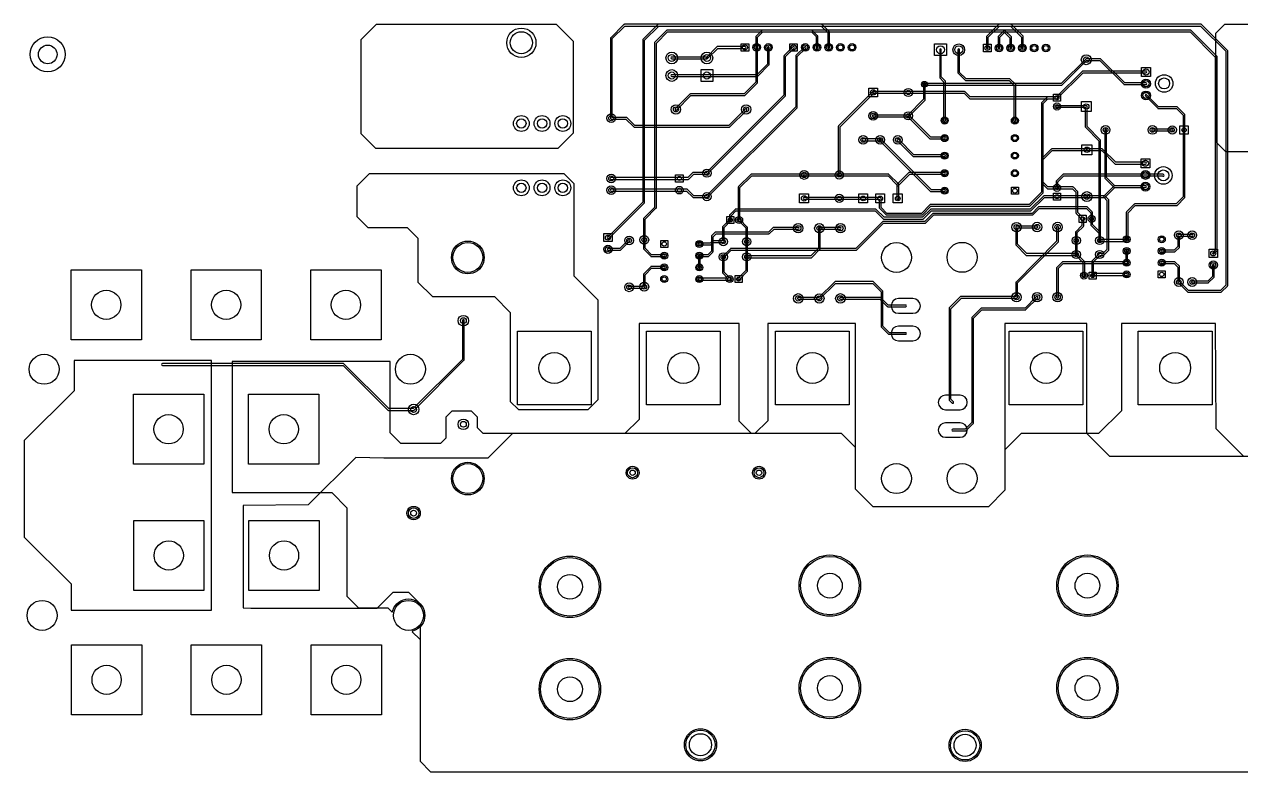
# Model space of a CAD drawing. Header units: metres. Extents: x 100 to 16757, y 70 to 6458.
# Drawn here: x 100 to 10489, y 70 to 6458 of the extents above; entities that cross this region are included whole.
import ezdxf

# ---------------------------------------------------------------- set-up
doc = ezdxf.new("R2010")
doc.units = ezdxf.units.M

msp = doc.modelspace()

# ---------------------------------------------------------------- linework, layer by layer
at = {"layer": 'bottom'}
for points in [[(4790, 6310), (4645, 6455), (3105, 6455), (2975, 6325), (2975, 5525), (3100, 5400), (4660, 5400), (4790, 5530)], [(6222, 6228), (6222, 6292), (6288, 6292), (6288, 6228)], [(6638, 6228), (6638, 6292), (6702, 6292), (6702, 6228)], [(7875, 6190), (7875, 6290), (7975, 6290), (7975, 6190)], [(8292, 6222), (8292, 6288), (8358, 6288), (8358, 6222)], [(5880, 5970), (5880, 6070), (5980, 6070), (5980, 5970)], [(9642, 6012), (9642, 6088), (9718, 6088), (9718, 6012)], [(7312, 5837), (7312, 5912), (7388, 5912), (7388, 5837)], [(8890, 5800), (8890, 5860), (8950, 5860), (8950, 5800)], [(9128, 5712), (9128, 5798), (9212, 5798), (9212, 5712)], [(9970, 5520), (9970, 5590), (10040, 5590), (10040, 5520)], [(9132, 5342), (9132, 5428), (9218, 5428), (9218, 5342)], [(9638, 5232), (9638, 5308), (9712, 5308), (9712, 5232)], [(4795, 5095), (4710, 5180), (3045, 5180), (2940, 5075), (2940, 4815), (3035, 4720), (3370, 4720), (3460, 4630), (3460, 4255), (3585, 4130), (4115, 4130), (4250, 3995), (4250, 3235), (4320, 3165), (4915, 3165), (5000, 3250), (5000, 4100), (4795, 4305)], [(5662, 5108), (5662, 5172), (5728, 5172), (5728, 5108)], [(6722, 4932), (6722, 5008), (6798, 5008), (6798, 4932)], [(7228, 4932), (7228, 5008), (7302, 5008), (7302, 4932)], [(7372, 4932), (7372, 5008), (7448, 5008), (7448, 4932)], [(7522, 4932), (7522, 5008), (7598, 5008), (7598, 4932)], [(8530, 5005), (8530, 5065), (8590, 5065), (8590, 5005)], [(8890, 4955), (8890, 5015), (8950, 5015), (8950, 4955)], [(6100, 4755), (6100, 4815), (6160, 4815), (6160, 4755)], [(9110, 4765), (9110, 4825), (9170, 4825), (9170, 4765)], [(3888, 4605), (3910, 4603), (3931, 4598), (3952, 4590), (3970, 4578), (3987, 4564), (4001, 4547), (4013, 4529), (4021, 4508), (4026, 4487), (4028, 4465), (4026, 4443), (4021, 4422), (4013, 4401), (4001, 4383), (3987, 4366), (3970, 4352), (3952, 4340), (3931, 4332), (3910, 4327), (3888, 4325), (3866, 4327), (3845, 4332), (3824, 4340), (3806, 4352), (3789, 4366), (3775, 4383), (3763, 4401), (3755, 4422), (3750, 4443), (3748, 4465), (3750, 4487), (3755, 4508), (3763, 4529), (3775, 4547), (3789, 4564), (3806, 4578), (3824, 4590), (3845, 4598), (3866, 4603)], [(5050, 4600), (5050, 4670), (5120, 4670), (5120, 4600)], [(5535, 4550), (5535, 4610), (5595, 4610), (5595, 4550)], [(10220, 4465), (10220, 4535), (10290, 4535), (10290, 4465)], [(500, 3760), (500, 4360), (1100, 4360), (1100, 3760)], [(1524, 3760), (1524, 4360), (2124, 4360), (2124, 3760)], [(2547, 3760), (2547, 4360), (3147, 4360), (3147, 3760)], [(6170, 4250), (6170, 4310), (6230, 4310), (6230, 4250)], [(9195, 4280), (9195, 4340), (9255, 4340), (9255, 4280)], [(9785, 4290), (9785, 4350), (9845, 4350), (9845, 4290)], [(4311, 3205), (4311, 3835), (4941, 3835), (4941, 3205)], [(5414, 3205), (5414, 3835), (6044, 3835), (6044, 3205)], [(6516, 3205), (6516, 3835), (7146, 3835), (7146, 3205)], [(8512, 3206), (8512, 3836), (9142, 3836), (9142, 3206)], [(9614, 3206), (9614, 3836), (10244, 3836), (10244, 3206)], [(1700, 1450), (1700, 3585), (525, 3585), (525, 3325), (100, 2900), (100, 2075), (500, 1675), (500, 1450)], [(1032, 2697), (1032, 3297), (1632, 3297), (1632, 2697)], [(2016, 2697), (2016, 3297), (2616, 3297), (2616, 2697)], [(3888, 2715), (3910, 2713), (3931, 2708), (3952, 2700), (3970, 2688), (3987, 2674), (4001, 2657), (4013, 2639), (4021, 2618), (4026, 2597), (4028, 2575), (4026, 2553), (4021, 2532), (4013, 2511), (4001, 2493), (3987, 2476), (3970, 2462), (3952, 2450), (3931, 2442), (3910, 2437), (3888, 2435), (3866, 2437), (3845, 2442), (3824, 2450), (3806, 2462), (3789, 2476), (3775, 2493), (3763, 2511), (3755, 2532), (3750, 2553), (3748, 2575), (3750, 2597), (3755, 2618), (3763, 2639), (3775, 2657), (3789, 2674), (3806, 2688), (3824, 2700), (3845, 2708), (3866, 2713)], [(5295, 2680), (5309, 2678), (5322, 2673), (5334, 2664), (5343, 2652), (5348, 2639), (5350, 2625), (5348, 2611), (5343, 2598), (5334, 2586), (5322, 2577), (5309, 2572), (5295, 2570), (5281, 2572), (5268, 2577), (5256, 2586), (5247, 2598), (5242, 2611), (5240, 2625), (5242, 2639), (5247, 2652), (5256, 2664), (5268, 2673), (5281, 2678)], [(1034, 1618), (1034, 2218), (1634, 2218), (1634, 1618)], [(2018, 1618), (2018, 2218), (2618, 2218), (2618, 1618)], [(4760, 1912), (4789, 1911), (4818, 1906), (4847, 1898), (4874, 1886), (4900, 1872), (4924, 1855), (4946, 1836), (4965, 1814), (4982, 1790), (4996, 1764), (5008, 1737), (5016, 1708), (5021, 1679), (5022, 1650), (5021, 1621), (5016, 1592), (5008, 1563), (4996, 1536), (4982, 1510), (4965, 1486), (4946, 1464), (4924, 1445), (4900, 1428), (4874, 1414), (4847, 1402), (4818, 1394), (4789, 1389), (4760, 1388), (4731, 1389), (4702, 1394), (4673, 1402), (4646, 1414), (4620, 1428), (4596, 1445), (4574, 1464), (4555, 1486), (4538, 1510), (4524, 1536), (4512, 1563), (4504, 1592), (4499, 1621), (4498, 1650), (4499, 1679), (4504, 1708), (4512, 1737), (4524, 1764), (4538, 1790), (4555, 1814), (4574, 1836), (4596, 1855), (4620, 1872), (4646, 1886), (4673, 1898), (4702, 1906), (4731, 1911)], [(6980, 1922), (7009, 1921), (7038, 1916), (7067, 1908), (7094, 1896), (7120, 1882), (7144, 1865), (7166, 1846), (7185, 1824), (7202, 1800), (7216, 1774), (7228, 1747), (7236, 1718), (7241, 1689), (7242, 1660), (7241, 1631), (7236, 1602), (7228, 1573), (7216, 1546), (7202, 1520), (7185, 1496), (7166, 1474), (7144, 1455), (7120, 1438), (7094, 1424), (7067, 1412), (7038, 1404), (7009, 1399), (6980, 1398), (6951, 1399), (6922, 1404), (6893, 1412), (6866, 1424), (6840, 1438), (6816, 1455), (6794, 1474), (6775, 1496), (6758, 1520), (6744, 1546), (6732, 1573), (6724, 1602), (6719, 1631), (6718, 1660), (6719, 1689), (6724, 1718), (6732, 1747), (6744, 1774), (6758, 1800), (6775, 1824), (6794, 1846), (6816, 1865), (6840, 1882), (6866, 1896), (6893, 1908), (6922, 1916), (6951, 1921)], [(9180, 1922), (9209, 1921), (9238, 1916), (9267, 1908), (9294, 1896), (9320, 1882), (9344, 1865), (9366, 1846), (9385, 1824), (9402, 1800), (9416, 1774), (9428, 1747), (9436, 1718), (9441, 1689), (9442, 1660), (9441, 1631), (9436, 1602), (9428, 1573), (9416, 1546), (9402, 1520), (9385, 1496), (9366, 1474), (9344, 1455), (9320, 1438), (9294, 1424), (9267, 1412), (9238, 1404), (9209, 1399), (9180, 1398), (9151, 1399), (9122, 1404), (9093, 1412), (9066, 1424), (9040, 1438), (9016, 1455), (8994, 1474), (8975, 1496), (8958, 1520), (8944, 1546), (8932, 1573), (8924, 1602), (8919, 1631), (8918, 1660), (8919, 1689), (8924, 1718), (8932, 1747), (8944, 1774), (8958, 1800), (8975, 1824), (8994, 1846), (9016, 1865), (9040, 1882), (9066, 1896), (9093, 1908), (9122, 1916), (9151, 1921)], [(503, 555), (503, 1155), (1103, 1155), (1103, 555)], [(1526, 555), (1526, 1155), (2126, 1155), (2126, 555)], [(2550, 555), (2550, 1155), (3150, 1155), (3150, 555)]]:
    msp.add_lwpolyline(points, close=True, dxfattribs=at)
for points in [[(6260, 5735), (6117, 5592), (5313, 5592), (5245, 5660, 0.198912), (5240, 5662), (5120, 5662), (5120, 6335), (5228, 6442), (6907, 6442), (6962, 6387), (6962, 6260, 1), (6978, 6260), (6978, 6390, 0.198912), (6975, 6395), (6915, 6455, 0.198912), (6910, 6458), (5225, 6458, 0.198912), (5220, 6455), (5108, 6343, 0.198912), (5106, 6338), (5106, 5655, 0.414214), (5113, 5648), (5237, 5648), (5305, 5580, 0.198912), (5310, 5578), (6120, 5578, 0.198912), (6125, 5580), (6270, 5725, 1)], [(8332, 6255), (8332, 6347), (8428, 6442), (10147, 6442), (10362, 6227), (10362, 4228), (10317, 4182), (10043, 4182), (9967, 4258), (9967, 4385, 0.198912), (9965, 4390), (9930, 4425, 0.198912), (9925, 4428), (9815, 4428, 1), (9815, 4412), (9922, 4412), (9952, 4382), (9952, 4255, 0.198912), (9955, 4250), (10035, 4170, 0.198912), (10040, 4168), (10320, 4168, 0.198912), (10325, 4170), (10375, 4220, 0.198912), (10378, 4225), (10378, 6230, 0.198912), (10375, 6235), (10155, 6455, 0.198912), (10150, 6458), (8425, 6458, 0.198912), (8420, 6455), (8320, 6355, 0.198912), (8318, 6350), (8318, 6255, 1)], [(6362, 6260), (6362, 6347), (6408, 6392), (6822, 6392), (6862, 6352), (6862, 6260, 1), (6878, 6260), (6878, 6355, 0.198912), (6875, 6360), (6830, 6405, 0.198912), (6825, 6408), (6405, 6408, 0.198912), (6400, 6405), (6350, 6355, 0.198912), (6348, 6350), (6348, 6260, 1)], [(8432, 6255), (8432, 6347), (8478, 6392), (10057, 6392), (10272, 6177), (10272, 4528), (10250, 4505, 1), (10260, 4495), (10285, 4520, 0.198912), (10288, 4525), (10288, 6180, 0.198912), (10285, 6185), (10065, 6405, 0.198912), (10060, 6408), (8475, 6408, 0.198912), (8470, 6405), (8420, 6355, 0.198912), (8418, 6350), (8418, 6255, 1)], [(5113, 5032), (5757, 5032), (5810, 4980, 0.198912), (5815, 4977), (5930, 4977, 0.198912), (5935, 4980), (6700, 5745, 0.198912), (6702, 5750), (6702, 6182), (6775, 6255, 1), (6765, 6265), (6690, 6190, 0.198912), (6688, 6185), (6688, 5753), (5927, 4992), (5818, 4992), (5765, 5045, 0.198912), (5760, 5048), (5113, 5048, 1)], [(5113, 5132), (5770, 5132, 0.198912), (5775, 5135), (5818, 5178), (5930, 5178, 0.198912), (5935, 5180), (6600, 5845, 0.198912), (6602, 5850), (6602, 6182), (6675, 6255, 1), (6665, 6265), (6590, 6190, 0.198912), (6588, 6185), (6588, 5853), (5927, 5192), (5815, 5192, 0.198912), (5810, 5190), (5767, 5148), (5113, 5148, 1)], [(5630, 6012), (6360, 6012, 0.198912), (6365, 6015), (6460, 6110, 0.198912), (6462, 6115), (6462, 6260, 1), (6448, 6260), (6448, 6118), (6357, 6027), (5630, 6027, 1)], [(7968, 5635), (7968, 5970, 0.198912), (7965, 5975), (7932, 6008), (7932, 6240, 1), (7918, 6240), (7918, 6005, 0.198912), (7920, 6000), (7952, 5967), (7952, 5635, 1)], [(8074, 6240), (8074, 6044, 0.198912), (8076, 6039), (8135, 5980, 0.198912), (8140, 5977), (8512, 5977), (8552, 5937), (8552, 5635, 1), (8568, 5635), (8568, 5940, 0.198912), (8565, 5945), (8520, 5990, 0.198912), (8515, 5992), (8143, 5992), (8088, 6047), (8088, 6240, 1)], [(5630, 6162), (5930, 6162, 1), (5930, 6178), (5630, 6178, 1)], [(9680, 6058), (9140, 6058, 0.198912), (9135, 6055), (8917, 5837), (8840, 5837, 0.198912), (8835, 5835), (8790, 5790, 0.198912), (8788, 5785), (8788, 5105, 0.198912), (8790, 5100), (8835, 5055, 0.198912), (8840, 5052), (8920, 5052, 0.414214), (8928, 5060), (8928, 5112), (8978, 5162), (9821, 5162), (9823, 5161, 1), (9833, 5171), (9829, 5175, 0.198912), (9824, 5178), (8975, 5178, 0.198912), (8970, 5175), (8915, 5120, 0.198912), (8912, 5115), (8912, 5068), (8843, 5068), (8802, 5108), (8802, 5782), (8843, 5822), (8920, 5822, 0.198912), (8925, 5825), (9143, 6042), (9680, 6042, 1)], [(7655, 5670), (7793, 5810, 0.196572), (7795, 5815), (7795, 5945, 1), (7780, 5945), (7780, 5818), (7645, 5680, 1)], [(7345, 5880), (7055, 5590, 0.198912), (7052, 5585), (7052, 5170, 0.414214), (7060, 5162), (7477, 5162), (7552, 5087), (7552, 4970, 1), (7568, 4970), (7568, 5090, 0.198912), (7565, 5095), (7485, 5175, 0.198912), (7480, 5178), (7068, 5178), (7068, 5582), (7355, 5870, 1)], [(9520, 4615), (9525, 4620, 0.198912), (9528, 4625), (9528, 4847), (9588, 4908), (9940, 4908, 0.198912), (9945, 4910), (10010, 4975, 0.198912), (10012, 4980), (10012, 5685, 0.198912), (10010, 5690), (9950, 5750, 0.198912), (9945, 5752), (9788, 5752), (9685, 5855, 1), (9675, 5845), (9780, 5740, 0.198912), (9785, 5738), (9942, 5738), (9998, 5682), (9998, 4983), (9937, 4922), (9585, 4922, 0.198912), (9580, 4920), (9515, 4855, 0.198912), (9512, 4850), (9512, 4628), (9510, 4625, 1)], [(7265, 5462), (7410, 5462, 1), (7410, 5478), (7265, 5478, 1)], [(9175, 5378), (9302, 5378), (9415, 5265, 0.198912), (9420, 5262), (9675, 5262, 1), (9675, 5278), (9423, 5278), (9310, 5390, 0.198912), (9305, 5392), (9175, 5392, 1)], [(6205, 4275), (6275, 4345, 0.198912), (6278, 4350), (6278, 4720, 0.198912), (6275, 4725), (6212, 4788), (6212, 5062), (6313, 5162), (6760, 5162, 1), (6760, 5178), (6310, 5178, 0.198912), (6305, 5175), (6200, 5070, 0.198912), (6198, 5065), (6198, 4785, 0.198912), (6200, 4780), (6262, 4717), (6262, 4353), (6195, 4285, 1)], [(7565, 5080), (7663, 5178), (7960, 5178, 1), (7960, 5192), (7660, 5192, 0.198912), (7655, 5190), (7555, 5090, 1)], [(9158, 4310), (9158, 4425, 0.198912), (9155, 4430), (9092, 4493), (9092, 4677), (9145, 4730, 0.198912), (9148, 4735), (9148, 4795, 0.198912), (9145, 4800), (9098, 4848), (9098, 5025, 0.198912), (9095, 5030), (9060, 5065, 0.198912), (9055, 5068), (8920, 5068, 1), (8920, 5052), (9052, 5052), (9082, 5022), (9082, 4845, 0.198912), (9085, 4840), (9132, 4792), (9132, 4738), (9080, 4685, 0.198912), (9078, 4680), (9078, 4490, 0.198912), (9080, 4485), (9142, 4422), (9142, 4310, 1)], [(9232, 4310), (9232, 4427), (9288, 4482), (9315, 4482, 0.198912), (9320, 4485), (9360, 4525, 0.198912), (9362, 4530), (9362, 4955, 0.198912), (9360, 4960), (9330, 4990, 0.198912), (9325, 4992), (9175, 4992, 1), (9175, 4977), (9322, 4977), (9347, 4952), (9347, 4533), (9312, 4498), (9285, 4498, 0.198912), (9280, 4495), (9220, 4435, 0.198912), (9218, 4430), (9218, 4310, 1)], [(9330, 4980), (9413, 5062), (9675, 5062, 1), (9675, 5078), (9410, 5078, 0.198912), (9405, 5075), (9320, 4990, 1)], [(5865, 4572), (5960, 4572, 0.198912), (5965, 4575), (5983, 4592), (6070, 4592, 0.414214), (6078, 4600), (6078, 4722), (6135, 4780, 1), (6125, 4790), (6065, 4730, 0.198912), (6062, 4725), (6062, 4608), (5980, 4608, 0.198912), (5975, 4605), (5957, 4588), (5865, 4588, 1)], [(9292, 4610), (9292, 4675, 0.198912), (9290, 4680), (9222, 4748), (9222, 4795, 1), (9208, 4795), (9208, 4745, 0.198912), (9210, 4740), (9278, 4672), (9278, 4610, 1)], [(6270, 4462), (6820, 4462, 0.198912), (6825, 4465), (6895, 4535, 0.198912), (6898, 4540), (6898, 4715, 1), (6882, 4715), (6882, 4543), (6817, 4478), (6270, 4478, 1)], [(8035, 3231), (8012, 3254), (8012, 4027), (8103, 4117), (8575, 4117, 0.414214), (8582, 4125), (8582, 4247), (8930, 4595, 0.198912), (8932, 4600), (8932, 4725, 1), (8917, 4725), (8917, 4603), (8570, 4255, 0.198912), (8568, 4250), (8568, 4132), (8100, 4132, 0.198912), (8095, 4130), (8000, 4035, 0.198912), (7998, 4030), (7998, 3251, 0.198912), (8000, 3246), (8025, 3221, 1)], [(5388, 4615), (5388, 4540, 0.198912), (5390, 4535), (5450, 4475, 0.198912), (5455, 4472), (5565, 4472, 1), (5565, 4488), (5458, 4488), (5402, 4543), (5402, 4615, 1)], [(9815, 4512), (9925, 4512, 0.198912), (9930, 4515), (9965, 4550, 0.198912), (9967, 4555), (9967, 4648), (10075, 4648, 1), (10075, 4662), (9960, 4662, 0.414214), (9952, 4655), (9952, 4558), (9922, 4528), (9815, 4528, 1)], [(5872, 4380), (5872, 4480, 1), (5858, 4480), (5858, 4380, 1)], [(5865, 4272), (6125, 4272, 0.668179), (6130, 4285), (6078, 4338), (6078, 4470, 1), (6062, 4470), (6062, 4335, 0.198912), (6065, 4330), (6107, 4288), (5865, 4288, 1)], [(5265, 4202), (5390, 4202, 0.198912), (5395, 4205), (5400, 4210, 0.198912), (5402, 4215), (5402, 4317), (5458, 4372), (5565, 4372, 1), (5565, 4388), (5455, 4388, 0.198912), (5450, 4385), (5390, 4325, 0.198912), (5388, 4320), (5388, 4218), (5387, 4218), (5265, 4218, 1)], [(10075, 4248), (10210, 4248, 0.198912), (10215, 4250), (10260, 4295, 0.198912), (10262, 4300), (10262, 4400, 1), (10248, 4400), (10248, 4303), (10207, 4262), (10075, 4262, 1)], [(6710, 4108), (6890, 4108, 0.198912), (6895, 4110), (7028, 4242), (7347, 4242), (7418, 4172), (7418, 3875, 0.198912), (7420, 3870), (7480, 3810, 0.198912), (7485, 3808), (7628, 3808, 1), (7628, 3822), (7488, 3822), (7432, 3878), (7432, 4175, 0.198912), (7430, 4180), (7355, 4255, 0.198912), (7350, 4258), (7025, 4258, 0.198912), (7020, 4255), (6887, 4122), (6710, 4122, 1)], [(7566, 3988), (7690, 3988, 1), (7690, 4114), (7566, 4114, 1)], [(8030, 2982), (8140, 2982, 0.198912), (8145, 2985), (8205, 3045, 0.198912), (8208, 3050), (8208, 3947), (8278, 4018), (8650, 4018, 0.198912), (8655, 4020), (8755, 4120, 1), (8745, 4130), (8647, 4032), (8275, 4032, 0.198912), (8270, 4030), (8195, 3955, 0.198912), (8192, 3950), (8192, 3053), (8137, 2998), (8030, 2998, 1)], [(1280, 3542), (2822, 3542), (3204, 3161, 0.198912), (3209, 3158), (3425, 3158, 0.198912), (3430, 3161), (3855, 3586, 0.198912), (3858, 3591), (3858, 3925, 1), (3842, 3925), (3842, 3594), (3422, 3174), (3212, 3174), (2830, 3555, 0.198912), (2825, 3558), (1280, 3558, 1)], [(7566, 3752), (7690, 3752, 1), (7690, 3878), (7566, 3878, 1)], [(7968, 3164), (8092, 3164, 1), (8092, 3288), (7968, 3288, 1)], [(7968, 2928), (8092, 2928, 1), (8092, 3052), (7968, 3052, 1)]]:
    msp.add_lwpolyline(points, format="xyb", close=True, dxfattribs=at)
msp.add_lwpolyline([(12447, 2765), (9370, 2765), (9175, 2960), (9175, 3900), (8475, 3900), (8475, 2475), (8335, 2335), (7350, 2335), (7200, 2485), (7200, 3900), (6450, 3900), (6450, 3070), (6340, 2960), (4270, 2960), (4060, 2750), (3170, 2750), (2930, 2755), (2525, 2350), (1970, 2345), (1970, 1470), (2035, 1468), (3113, 1468), (3250, 1605), (3380, 1605), (3480, 1505), (3480, 1505), (3494, 1488), (3506, 1470), (3514, 1449), (3519, 1428), (3521, 1406), (3519, 1384), (3514, 1363), (3506, 1342), (3494, 1324), (3480, 1307), (3480, 160), (3570, 70), (12390, 70)], dxfattribs=at)
for centre, radius in [((300, 6200), 150), ((4345, 6300), 125), ((6355, 6260), 32.5), ((6455, 6260), 32.5), ((6770, 6260), 32.5), ((6870, 6260), 32.5), ((6970, 6260), 32.5), ((7070, 6260), 32.5), ((7170, 6260), 32.5), ((8081, 6240), 50), ((8425, 6255), 32.5), ((8525, 6255), 32.5), ((8625, 6255), 32.5), ((8725, 6255), 32.5), ((8825, 6255), 32.5), ((5630, 6170), 50), ((5930, 6170), 50), ((9170, 6155), 42.5), ((5630, 6020), 50), ((9835, 5952), 75), ((7788, 5945), 25), ((9680, 5950), 37.5), ((7650, 5875), 35), ((9680, 5850), 37.5), ((5665, 5730), 40), ((6265, 5730), 40), ((8920, 5755), 30), ((4345, 5610), 67.5), ((4522, 5610), 67.5), ((4699, 5610), 67.5), ((5113, 5655), 37.5), ((7350, 5675), 37.5), ((7650, 5675), 35), ((7960, 5635), 30), ((8560, 5635), 30), ((7265, 5470), 37.5), ((7410, 5470), 37.5), ((7560, 5470), 37.5), ((7960, 5485), 30), ((8560, 5485), 30), ((9335, 5555), 37.5), ((9735, 5555), 37.5), ((9905, 5555), 35), ((7960, 5335), 30), ((8560, 5335), 30), ((5930, 5185), 35), ((6760, 5170), 37.5), ((7060, 5170), 35), ((7960, 5185), 30), ((8560, 5185), 30), ((9675, 5170), 37.5), ((9828, 5166), 75), ((4345, 5060), 67.5), ((4522, 5060), 67.5), ((4699, 5060), 67.5), ((5113, 5140), 37.5), ((9675, 5070), 37.5), ((5113, 5040), 37.5), ((5695, 5040), 32.5), ((5930, 4985), 35), ((7060, 4970), 35), ((7960, 5035), 30), ((8920, 5060), 30), ((9175, 4985), 42.5), ((6205, 4785), 30), ((9215, 4795), 30), ((6710, 4715), 40.5), ((6890, 4715), 40), ((7070, 4715), 40.5), ((8575, 4725), 40), ((8750, 4725), 40.5), ((8925, 4725), 40.5), ((9960, 4655), 37.5), ((10075, 4655), 37.5), ((3888, 4465), 128), ((5265, 4610), 37.5), ((5395, 4615), 37.5), ((5865, 4580), 30), ((6070, 4600), 35), ((6270, 4600), 35), ((7549, 4465), 128), ((8109, 4466), 128), ((9085, 4610), 35), ((9285, 4610), 35), ((9515, 4620), 30), ((9815, 4620), 30), ((5085, 4535), 35), ((5565, 4480), 30), ((5865, 4480), 30), ((6070, 4470), 35), ((6270, 4470), 35), ((9085, 4490), 35), ((9285, 4490), 35), ((9515, 4520), 30), ((9815, 4520), 30), ((5565, 4380), 30), ((5865, 4380), 30), ((9515, 4420), 30), ((9815, 4420), 30), ((10255, 4400), 35), ((5565, 4280), 30), ((5865, 4280), 30), ((6125, 4280), 30), ((9150, 4310), 30), ((9515, 4320), 30), ((9960, 4255), 37.5), ((10075, 4255), 37.5), ((5265, 4210), 37.5), ((5395, 4215), 37.5), ((6710, 4115), 40.5), ((7070, 4115), 40.5), ((8575, 4125), 40), ((8750, 4125), 40.5), ((8925, 4125), 40.5), ((6890, 4115), 40), ((3850, 3925), 45), ((269, 3509), 128), ((3398, 3509), 128), ((3425, 3166), 45), ((3850, 3039), 45), ((3888, 2575), 128), ((7549, 2575), 128), ((8109, 2576), 128), ((5295, 2625), 42.5), ((6375, 2625), 42.5), ((3425, 2280), 45), ((4760, 1650), 250), ((6980, 1660), 250), ((9180, 1660), 250), ((252, 1406), 128), ((3381, 1406), 128), ((4760, 775), 250), ((6980, 785), 250), ((9180, 785), 250), ((5875, 300), 125), ((8135, 295), 125)]:
    msp.add_circle(centre, radius, dxfattribs=at)
at = {"layer": 'drill'}
for centre, radius in [((4345, 6300), 94.5), ((300, 6200), 79.5), ((6255, 6260), 21.5), ((6355, 6260), 21.5), ((6455, 6260), 21.5), ((6670, 6260), 21.5), ((6770, 6260), 21.5), ((6870, 6260), 21.5), ((6970, 6260), 21.5), ((7070, 6260), 21.5), ((7170, 6260), 21.5), ((7925, 6240), 33.5), ((8081, 6240), 33.5), ((8325, 6255), 21.5), ((8425, 6255), 21.5), ((8525, 6255), 21.5), ((8625, 6255), 21.5), ((8725, 6255), 21.5), ((8825, 6255), 21.5), ((5630, 6170), 30), ((5930, 6170), 30), ((9170, 6155), 24), ((5630, 6020), 30), ((5930, 6020), 30), ((9680, 6050), 26), ((7788, 5945), 14), ((9680, 5950), 26), ((9835, 5952), 47), ((7350, 5875), 23), ((7650, 5875), 18.5), ((8920, 5830), 17), ((9680, 5850), 26), ((5665, 5730), 21.5), ((6265, 5730), 21.5), ((8920, 5755), 17), ((9170, 5755), 23), ((4345, 5610), 40), ((4522, 5610), 40), ((4699, 5610), 40), ((5113, 5655), 21.5), ((7350, 5675), 23), ((7650, 5675), 18.5), ((7960, 5635), 20), ((8560, 5635), 20), ((9335, 5555), 20), ((9735, 5555), 20), ((9905, 5555), 18.5), ((10005, 5555), 18.5), ((7265, 5470), 20), ((7410, 5470), 20), ((7560, 5470), 20), ((7960, 5485), 20), ((8560, 5485), 20), ((9175, 5385), 23), ((7960, 5335), 20), ((8560, 5335), 20), ((5930, 5185), 18.5), ((7960, 5185), 20), ((8560, 5185), 20), ((9675, 5270), 26), ((9675, 5170), 26), ((9828, 5166), 47), ((4345, 5060), 40), ((4522, 5060), 40), ((4699, 5060), 40), ((5113, 5140), 21.5), ((5695, 5140), 17), ((6760, 5170), 23), ((7060, 5170), 18.5), ((9675, 5070), 26), ((5113, 5040), 21.5), ((5695, 5040), 17), ((5930, 4985), 18.5), ((6760, 4970), 23), ((7060, 4970), 18.5), ((7265, 4970), 20), ((7410, 4970), 20), ((7560, 4970), 20), ((7960, 5035), 20), ((8560, 5035), 20), ((8920, 5060), 17), ((8920, 4985), 17), ((9175, 4985), 24), ((6130, 4785), 17), ((6205, 4785), 17), ((9140, 4795), 17), ((9215, 4795), 17), ((6710, 4715), 23), ((6890, 4715), 21.5), ((7070, 4715), 23), ((8575, 4725), 21.5), ((8750, 4725), 23), ((8925, 4725), 23), ((9960, 4655), 20), ((10075, 4655), 20), ((3888, 4465), 128), ((5085, 4635), 21.5), ((5265, 4610), 20), ((5395, 4615), 20), ((5565, 4580), 18.5), ((5865, 4580), 18.5), ((6070, 4600), 18.5), ((6270, 4600), 18.5), ((7549, 4465), 128), ((8109, 4466), 128), ((9085, 4610), 18.5), ((9285, 4610), 18.5), ((9515, 4620), 18.5), ((9815, 4620), 18.5), ((5085, 4535), 21.5), ((5565, 4480), 18.5), ((5865, 4480), 18.5), ((6070, 4470), 18.5), ((6270, 4470), 18.5), ((9085, 4490), 18.5), ((9285, 4490), 18.5), ((9515, 4520), 18.5), ((9815, 4520), 18.5), ((10255, 4500), 21.5), ((5565, 4380), 18.5), ((5865, 4380), 18.5), ((9515, 4420), 18.5), ((9815, 4420), 18.5), ((10255, 4400), 21.5), ((5565, 4280), 18.5), ((5865, 4280), 18.5), ((6125, 4280), 17), ((6200, 4280), 17), ((9150, 4310), 17), ((9225, 4310), 17), ((9515, 4320), 18.5), ((9815, 4320), 18.5), ((9960, 4255), 20), ((10075, 4255), 20), ((800, 4060), 125), ((1824, 4060), 125), ((2847, 4060), 125), ((5265, 4210), 20), ((5395, 4215), 20), ((6710, 4115), 23), ((6890, 4115), 21.5), ((7070, 4115), 23), ((8575, 4125), 21.5), ((8750, 4125), 23), ((8925, 4125), 23), ((3850, 3925), 25), ((269, 3509), 128), ((3398, 3509), 128), ((4626, 3520), 132), ((5729, 3520), 132), ((6831, 3520), 132), ((8827, 3521), 132), ((9929, 3521), 132), ((1332, 2997), 125), ((2316, 2997), 125), ((3425, 3166), 25), ((3850, 3039), 25), ((3888, 2575), 128), ((7549, 2575), 128), ((8109, 2576), 128), ((5295, 2625), 23), ((6375, 2625), 23), ((3425, 2280), 25), ((1334, 1918), 125), ((2318, 1918), 125), ((6980, 1660), 106), ((9180, 1660), 106), ((4760, 1650), 106), ((252, 1406), 128), ((3381, 1406), 128), ((803, 855), 125), ((1826, 855), 125), ((2850, 855), 125), ((4760, 775), 106), ((6980, 785), 106), ((9180, 785), 106), ((5875, 300), 94.5), ((8135, 295), 94.5)]:
    msp.add_circle(centre, radius, dxfattribs=at)
at = {"layer": 'top'}
for points in [[(4790, 6310), (4645, 6455), (3105, 6455), (2975, 6325), (2975, 5525), (3100, 5400), (4660, 5400), (4790, 5530)], [(11190, 6375), (11110, 6455), (10350, 6455), (10275, 6380), (10275, 5455), (10360, 5370), (11270, 5370), (11365, 5465), (11365, 5835), (11190, 6010)], [(6222, 6228), (6222, 6292), (6288, 6292), (6288, 6228)], [(6638, 6228), (6638, 6292), (6702, 6292), (6702, 6228)], [(7875, 6190), (7875, 6290), (7975, 6290), (7975, 6190)], [(8292, 6222), (8292, 6288), (8358, 6288), (8358, 6222)], [(5880, 5970), (5880, 6070), (5980, 6070), (5980, 5970)], [(9642, 6012), (9642, 6088), (9718, 6088), (9718, 6012)], [(7312, 5837), (7312, 5912), (7388, 5912), (7388, 5837)], [(8890, 5800), (8890, 5860), (8950, 5860), (8950, 5800)], [(9128, 5712), (9128, 5798), (9212, 5798), (9212, 5712)], [(9970, 5520), (9970, 5590), (10040, 5590), (10040, 5520)], [(9132, 5342), (9132, 5428), (9218, 5428), (9218, 5342)], [(9638, 5232), (9638, 5308), (9712, 5308), (9712, 5232)], [(4795, 5095), (4710, 5180), (3045, 5180), (2940, 5075), (2940, 4815), (3035, 4720), (3370, 4720), (3460, 4630), (3460, 4255), (3585, 4130), (4115, 4130), (4250, 3995), (4250, 3235), (4320, 3165), (4915, 3165), (5000, 3250), (5000, 4100), (4795, 4305)], [(5662, 5108), (5662, 5172), (5728, 5172), (5728, 5108)], [(6722, 4932), (6722, 5008), (6798, 5008), (6798, 4932)], [(7228, 4932), (7228, 5008), (7302, 5008), (7302, 4932)], [(7372, 4932), (7372, 5008), (7448, 5008), (7448, 4932)], [(7522, 4932), (7522, 5008), (7598, 5008), (7598, 4932)], [(8530, 5005), (8530, 5065), (8590, 5065), (8590, 5005)], [(8890, 4955), (8890, 5015), (8950, 5015), (8950, 4955)], [(6100, 4755), (6100, 4815), (6160, 4815), (6160, 4755)], [(9110, 4765), (9110, 4825), (9170, 4825), (9170, 4765)], [(3888, 4605), (3910, 4603), (3931, 4598), (3952, 4590), (3970, 4578), (3987, 4564), (4001, 4547), (4013, 4529), (4021, 4508), (4026, 4487), (4028, 4465), (4026, 4443), (4021, 4422), (4013, 4401), (4001, 4383), (3987, 4366), (3970, 4352), (3952, 4340), (3931, 4332), (3910, 4327), (3888, 4325), (3866, 4327), (3845, 4332), (3824, 4340), (3806, 4352), (3789, 4366), (3775, 4383), (3763, 4401), (3755, 4422), (3750, 4443), (3748, 4465), (3750, 4487), (3755, 4508), (3763, 4529), (3775, 4547), (3789, 4564), (3806, 4578), (3824, 4590), (3845, 4598), (3866, 4603)], [(5050, 4600), (5050, 4670), (5120, 4670), (5120, 4600)], [(5535, 4550), (5535, 4610), (5595, 4610), (5595, 4550)], [(10220, 4465), (10220, 4535), (10290, 4535), (10290, 4465)], [(500, 3760), (500, 4360), (1100, 4360), (1100, 3760)], [(1524, 3760), (1524, 4360), (2124, 4360), (2124, 3760)], [(2547, 3760), (2547, 4360), (3147, 4360), (3147, 3760)], [(6170, 4250), (6170, 4310), (6230, 4310), (6230, 4250)], [(9195, 4280), (9195, 4340), (9255, 4340), (9255, 4280)], [(9785, 4290), (9785, 4350), (9845, 4350), (9845, 4290)], [(4311, 3205), (4311, 3835), (4941, 3835), (4941, 3205)], [(5414, 3205), (5414, 3835), (6044, 3835), (6044, 3205)], [(6516, 3205), (6516, 3835), (7146, 3835), (7146, 3205)], [(8512, 3206), (8512, 3836), (9142, 3836), (9142, 3206)], [(9614, 3206), (9614, 3836), (10244, 3836), (10244, 3206)], [(1700, 1450), (1700, 3585), (525, 3585), (525, 3325), (100, 2900), (100, 2075), (500, 1675), (500, 1450)], [(1032, 2697), (1032, 3297), (1632, 3297), (1632, 2697)], [(2016, 2697), (2016, 3297), (2616, 3297), (2616, 2697)], [(3888, 2715), (3910, 2713), (3931, 2708), (3952, 2700), (3970, 2688), (3987, 2674), (4001, 2657), (4013, 2639), (4021, 2618), (4026, 2597), (4028, 2575), (4026, 2553), (4021, 2532), (4013, 2511), (4001, 2493), (3987, 2476), (3970, 2462), (3952, 2450), (3931, 2442), (3910, 2437), (3888, 2435), (3866, 2437), (3845, 2442), (3824, 2450), (3806, 2462), (3789, 2476), (3775, 2493), (3763, 2511), (3755, 2532), (3750, 2553), (3748, 2575), (3750, 2597), (3755, 2618), (3763, 2639), (3775, 2657), (3789, 2674), (3806, 2688), (3824, 2700), (3845, 2708), (3866, 2713)], [(6375, 2680), (6389, 2678), (6402, 2673), (6414, 2664), (6423, 2652), (6428, 2639), (6430, 2625), (6428, 2611), (6423, 2598), (6414, 2586), (6402, 2577), (6389, 2572), (6375, 2570), (6361, 2572), (6348, 2577), (6336, 2586), (6327, 2598), (6322, 2611), (6320, 2625), (6322, 2639), (6327, 2652), (6336, 2664), (6348, 2673), (6361, 2678)], [(3425, 2337), (3440, 2336), (3454, 2330), (3466, 2321), (3475, 2309), (3481, 2295), (3482, 2280), (3481, 2265), (3475, 2251), (3466, 2239), (3454, 2230), (3440, 2224), (3425, 2223), (3410, 2224), (3396, 2230), (3384, 2239), (3375, 2251), (3369, 2265), (3368, 2280), (3369, 2295), (3375, 2309), (3384, 2321), (3396, 2330), (3410, 2336)], [(1034, 1618), (1034, 2218), (1634, 2218), (1634, 1618)], [(2018, 1618), (2018, 2218), (2618, 2218), (2618, 1618)], [(503, 555), (503, 1155), (1103, 1155), (1103, 555)], [(1526, 555), (1526, 1155), (2126, 1155), (2126, 555)], [(2550, 555), (2550, 1155), (3150, 1155), (3150, 555)], [(6980, 1047), (7009, 1046), (7038, 1041), (7067, 1033), (7094, 1021), (7120, 1007), (7144, 990), (7166, 971), (7185, 949), (7202, 925), (7216, 899), (7228, 872), (7236, 843), (7241, 814), (7242, 785), (7241, 756), (7236, 727), (7228, 698), (7216, 671), (7202, 645), (7185, 621), (7166, 599), (7144, 580), (7120, 563), (7094, 549), (7067, 537), (7038, 529), (7009, 524), (6980, 523), (6951, 524), (6922, 529), (6893, 537), (6866, 549), (6840, 563), (6816, 580), (6794, 599), (6775, 621), (6758, 645), (6744, 671), (6732, 698), (6724, 727), (6719, 756), (6718, 785), (6719, 814), (6724, 843), (6732, 872), (6744, 899), (6758, 925), (6775, 949), (6794, 971), (6816, 990), (6840, 1007), (6866, 1021), (6893, 1033), (6922, 1041), (6951, 1046)], [(9180, 1047), (9209, 1046), (9238, 1041), (9267, 1033), (9294, 1021), (9320, 1007), (9344, 990), (9366, 971), (9385, 949), (9402, 925), (9416, 899), (9428, 872), (9436, 843), (9441, 814), (9442, 785), (9441, 756), (9436, 727), (9428, 698), (9416, 671), (9402, 645), (9385, 621), (9366, 599), (9344, 580), (9320, 563), (9294, 549), (9267, 537), (9238, 529), (9209, 524), (9180, 523), (9151, 524), (9122, 529), (9093, 537), (9066, 549), (9040, 563), (9016, 580), (8994, 599), (8975, 621), (8958, 645), (8944, 671), (8932, 698), (8924, 727), (8919, 756), (8918, 785), (8919, 814), (8924, 843), (8932, 872), (8944, 899), (8958, 925), (8975, 949), (8994, 971), (9016, 990), (9040, 1007), (9066, 1021), (9093, 1033), (9122, 1041), (9151, 1046)], [(4760, 1037), (4789, 1036), (4818, 1031), (4847, 1023), (4874, 1011), (4900, 997), (4924, 980), (4946, 961), (4965, 939), (4982, 915), (4996, 889), (5008, 862), (5016, 833), (5021, 804), (5022, 775), (5021, 746), (5016, 717), (5008, 688), (4996, 661), (4982, 635), (4965, 611), (4946, 589), (4924, 570), (4900, 553), (4874, 539), (4847, 527), (4818, 519), (4789, 514), (4760, 513), (4731, 514), (4702, 519), (4673, 527), (4646, 539), (4620, 553), (4596, 570), (4574, 589), (4555, 611), (4538, 635), (4524, 661), (4512, 688), (4504, 717), (4499, 746), (4498, 775), (4499, 804), (4504, 833), (4512, 862), (4524, 889), (4538, 915), (4555, 939), (4574, 961), (4596, 980), (4620, 997), (4646, 1011), (4673, 1023), (4702, 1031), (4731, 1036)], [(5875, 437), (5896, 436), (5917, 431), (5937, 422), (5956, 411), (5972, 397), (5986, 381), (5997, 362), (6006, 342), (6011, 321), (6012, 300), (6011, 279), (6006, 258), (5997, 238), (5986, 219), (5972, 203), (5956, 189), (5937, 178), (5917, 169), (5896, 164), (5875, 163), (5854, 164), (5833, 169), (5813, 178), (5794, 189), (5778, 203), (5764, 219), (5753, 238), (5744, 258), (5739, 279), (5738, 300), (5739, 321), (5744, 342), (5753, 362), (5764, 381), (5778, 397), (5794, 411), (5813, 422), (5833, 431), (5854, 436)], [(8135, 432), (8156, 431), (8177, 426), (8197, 417), (8216, 406), (8232, 392), (8246, 376), (8257, 357), (8266, 337), (8271, 316), (8272, 295), (8271, 274), (8266, 253), (8257, 233), (8246, 214), (8232, 198), (8216, 184), (8197, 173), (8177, 164), (8156, 159), (8135, 158), (8114, 159), (8093, 164), (8073, 173), (8054, 184), (8038, 198), (8024, 214), (8013, 233), (8004, 253), (7999, 274), (7998, 295), (7999, 316), (8004, 337), (8013, 357), (8024, 376), (8038, 392), (8054, 406), (8073, 417), (8093, 426), (8114, 431)]]:
    msp.add_lwpolyline(points, close=True, dxfattribs=at)
for points in [[(5085, 4628), (5090, 4628, 0.198912), (5095, 4630), (5395, 4930, 0.198912), (5398, 4935), (5398, 6322), (5518, 6442), (8522, 6442), (8618, 6347), (8618, 6255, 1), (8632, 6255), (8632, 6350, 0.198912), (8630, 6355), (8530, 6455, 0.198912), (8525, 6458), (5515, 6458, 0.198912), (5510, 6455), (5385, 6330, 0.198912), (5382, 6325), (5382, 4938), (5087, 4642), (5085, 4642, 1)], [(5402, 4615), (5402, 4792), (5495, 4885, 0.198912), (5498, 4890), (5498, 6297), (5593, 6392), (8467, 6392), (8517, 6342), (8517, 6255, 1), (8532, 6255), (8532, 6345, 0.198912), (8530, 6350), (8475, 6405, 0.198912), (8470, 6408), (5590, 6408, 0.198912), (5585, 6405), (5485, 6305, 0.198912), (5482, 6300), (5482, 4893), (5390, 4800, 0.198912), (5388, 4795), (5388, 4615, 1)], [(5670, 5725), (5793, 5848), (6250, 5848, 0.198912), (6255, 5850), (6360, 5955, 0.198912), (6362, 5960), (6362, 6260, 1), (6348, 6260), (6348, 5963), (6247, 5862), (5790, 5862, 0.198912), (5785, 5860), (5660, 5735, 1)], [(5935, 6165), (6023, 6252), (6255, 6252, 1), (6255, 6268), (6020, 6268, 0.198912), (6015, 6265), (5925, 6175, 1)], [(7788, 5938), (8960, 5938, 0.198912), (8965, 5940), (9173, 6148), (9287, 6148), (9490, 5945, 0.198912), (9495, 5942), (9680, 5942, 1), (9680, 5958), (9498, 5958), (9295, 6160, 0.198912), (9290, 6162), (9170, 6162, 0.198912), (9165, 6160), (8957, 5952), (7788, 5952, 1)], [(7350, 5868), (8127, 5868), (8170, 5825, 0.198912), (8175, 5822), (8920, 5822, 1), (8920, 5837), (8178, 5837), (8135, 5880, 0.198912), (8130, 5882), (7350, 5882, 1)], [(8920, 5748), (9162, 5748), (9162, 5580, 0.198912), (9165, 5575), (9278, 5462), (9278, 4610, 0.414214), (9285, 4602), (9505, 4602, 0.198912), (9510, 4605), (9520, 4615, 1), (9510, 4625), (9502, 4618), (9292, 4618), (9292, 5465, 0.198912), (9290, 5470), (9177, 5583), (9177, 5755, 0.414214), (9170, 5762), (8920, 5762, 1)], [(7350, 5668), (7647, 5668), (7835, 5480, 0.198912), (7840, 5478), (7960, 5478, 1), (7960, 5492), (7843, 5492), (7655, 5680, 0.198912), (7650, 5682), (7350, 5682, 1)], [(9328, 5555), (9328, 5145, 0.198912), (9330, 5140), (9405, 5065, 0.198912), (9410, 5062), (9675, 5062, 1), (9675, 5078), (9413, 5078), (9342, 5148), (9342, 5555, 1)], [(9735, 5548), (9905, 5548, 1), (9905, 5562), (9735, 5562, 1)], [(7405, 5465), (7840, 5030, 0.198912), (7845, 5028), (7960, 5028, 1), (7960, 5042), (7848, 5042), (7415, 5475, 1)], [(7555, 5465), (7690, 5330, 0.198912), (7695, 5328), (7960, 5328, 1), (7960, 5342), (7698, 5342), (7565, 5475, 1)], [(6760, 4962), (7402, 4962), (7402, 4890, 0.198912), (7405, 4885), (7460, 4830, 0.198912), (7465, 4828), (7765, 4828, 0.198912), (7770, 4830), (7843, 4902), (8685, 4902, 0.198912), (8690, 4905), (8800, 5015, 0.198912), (8802, 5020), (8802, 5302), (8878, 5378), (9175, 5378, 1), (9175, 5392), (8875, 5392, 0.198912), (8870, 5390), (8790, 5310, 0.198912), (8788, 5305), (8788, 5023), (8682, 4918), (7840, 4918, 0.198912), (7835, 4915), (7762, 4842), (7468, 4842), (7418, 4893), (7418, 4970, 0.414214), (7410, 4977), (6760, 4977, 1)], [(6760, 5162), (7060, 5162, 1), (7060, 5178), (6760, 5178, 1)], [(6138, 4785), (6138, 4822), (6178, 4862), (7367, 4862), (7435, 4795, 0.198912), (7440, 4792), (7775, 4792, 0.198912), (7780, 4795), (7848, 4862), (8695, 4862, 0.198912), (8700, 4865), (8813, 4977), (9175, 4977, 1), (9175, 4992), (8810, 4992, 0.198912), (8805, 4990), (8692, 4878), (7845, 4878, 0.198912), (7840, 4875), (7772, 4808), (7443, 4808), (7375, 4875, 0.198912), (7370, 4878), (6175, 4878, 0.198912), (6170, 4875), (6125, 4830, 0.198912), (6122, 4825), (6122, 4785, 1)], [(6075, 4465), (6138, 4528), (7205, 4528, 0.198912), (7210, 4530), (7438, 4758), (7795, 4758, 0.198912), (7800, 4760), (7868, 4828), (8710, 4828, 0.198912), (8715, 4830), (8768, 4883), (9172, 4883), (9208, 4847), (9208, 4795, 1), (9222, 4795), (9222, 4850, 0.198912), (9220, 4855), (9180, 4895, 0.198912), (9175, 4898), (8765, 4898, 0.198912), (8760, 4895), (8707, 4842), (7865, 4842, 0.198912), (7860, 4840), (7792, 4772), (7435, 4772, 0.198912), (7430, 4770), (7202, 4542), (6135, 4542, 0.198912), (6130, 4540), (6065, 4475, 1)], [(5865, 4472), (5940, 4472, 0.198912), (5945, 4475), (5980, 4510, 0.198912), (5982, 4515), (5982, 4642), (6008, 4668), (6460, 4668, 0.198912), (6465, 4670), (6503, 4708), (6710, 4708, 1), (6710, 4722), (6500, 4722, 0.198912), (6495, 4720), (6457, 4682), (6005, 4682, 0.198912), (6000, 4680), (5970, 4650, 0.198912), (5968, 4645), (5968, 4518), (5937, 4488), (5865, 4488, 1)], [(6890, 4708), (7070, 4708, 1), (7070, 4722), (6890, 4722, 1)], [(8750, 4732), (8575, 4732, 0.414214), (8568, 4725), (8568, 4575, 0.198912), (8570, 4570), (8655, 4485, 0.198912), (8660, 4482), (9085, 4482, 1), (9085, 4498), (8663, 4498), (8582, 4578), (8582, 4718), (8750, 4718, 1)], [(5085, 4528), (5190, 4528, 0.198912), (5195, 4530), (5270, 4605, 1), (5260, 4615), (5187, 4542), (5085, 4542, 1)], [(8932, 4125), (8932, 4372), (8973, 4412), (9515, 4412, 0.414214), (9522, 4420), (9522, 4520, 1), (9508, 4520), (9508, 4428), (8970, 4428, 0.198912), (8965, 4425), (8920, 4380, 0.198912), (8917, 4375), (8917, 4125, 1)], [(9230, 4305), (9238, 4312), (9515, 4312, 1), (9515, 4328), (9235, 4328, 0.198912), (9230, 4325), (9220, 4315, 1)], [(7070, 4108), (7407, 4108), (7469, 4046, 0.198912), (7474, 4044), (7628, 4044, 1), (7628, 4058), (7477, 4058), (7415, 4120, 0.198912), (7410, 4122), (7070, 4122, 1)], [(7566, 3988), (7690, 3988, 1), (7690, 4114), (7566, 4114, 1)], [(7566, 3752), (7690, 3752, 1), (7690, 3878), (7566, 3878, 1)], [(7968, 3164), (8092, 3164, 1), (8092, 3288), (7968, 3288, 1)], [(7968, 2928), (8092, 2928, 1), (8092, 3052), (7968, 3052, 1)]]:
    msp.add_lwpolyline(points, format="xyb", close=True, dxfattribs=at)
msp.add_lwpolyline([(10515, 2765), (10280, 3000), (10275, 3900), (9470, 3900), (9470, 3155), (9275, 2960), (8615, 2960), (8475, 2820), (8475, 2475), (8335, 2335), (7350, 2335), (7200, 2485), (7200, 2840), (7080, 2960), (6310, 2960), (6205, 3065), (6205, 3900), (5350, 3900), (5350, 3079), (5229, 2960), (4020, 2960), (3970, 3010), (3970, 3100), (3920, 3150), (3750, 3150), (3700, 3100), (3700, 2920), (3655, 2875), (3315, 2875), (3225, 2965), (3225, 3575), (1875, 3575), (1875, 2455), (2725, 2455), (2855, 2325), (2855, 1570), (2955, 1470), (3205, 1470), (3240, 1435), (3245, 1437), (3248, 1449), (3256, 1470), (3268, 1488), (3282, 1505), (3299, 1519), (3317, 1531), (3338, 1539), (3359, 1544), (3381, 1546), (3403, 1544), (3424, 1539), (3445, 1531), (3463, 1519), (3480, 1505), (3494, 1488), (3506, 1470), (3514, 1449), (3519, 1428), (3521, 1406), (3519, 1384), (3514, 1363), (3506, 1342), (3494, 1324), (3480, 1307), (3463, 1293), (3445, 1281), (3424, 1273), (3414, 1271), (3413, 1266), (3480, 1200), (3480, 160), (3570, 70), (12390, 70)], dxfattribs=at)
for centre, radius in [((300, 6200), 150), ((4345, 6300), 125), ((6355, 6260), 32.5), ((6455, 6260), 32.5), ((6770, 6260), 32.5), ((6870, 6260), 32.5), ((6970, 6260), 32.5), ((7070, 6260), 32.5), ((7170, 6260), 32.5), ((8081, 6240), 50), ((8425, 6255), 32.5), ((8525, 6255), 32.5), ((8625, 6255), 32.5), ((8725, 6255), 32.5), ((8825, 6255), 32.5), ((5630, 6170), 50), ((5930, 6170), 50), ((9170, 6155), 42.5), ((5630, 6020), 50), ((9835, 5952), 75), ((7788, 5945), 25), ((9680, 5950), 37.5), ((7650, 5875), 35), ((9680, 5850), 37.5), ((5665, 5730), 40), ((6265, 5730), 40), ((8920, 5755), 30), ((4345, 5610), 67.5), ((4522, 5610), 67.5), ((4699, 5610), 67.5), ((5113, 5655), 37.5), ((7350, 5675), 37.5), ((7650, 5675), 35), ((7960, 5635), 30), ((8560, 5635), 30), ((7265, 5470), 37.5), ((7410, 5470), 37.5), ((7560, 5470), 37.5), ((7960, 5485), 30), ((8560, 5485), 30), ((9335, 5555), 37.5), ((9735, 5555), 37.5), ((9905, 5555), 35), ((7960, 5335), 30), ((8560, 5335), 30), ((5930, 5185), 35), ((6760, 5170), 37.5), ((7060, 5170), 35), ((7960, 5185), 30), ((8560, 5185), 30), ((9675, 5170), 37.5), ((9828, 5166), 75), ((4345, 5060), 67.5), ((4522, 5060), 67.5), ((4699, 5060), 67.5), ((5113, 5140), 37.5), ((9675, 5070), 37.5), ((5113, 5040), 37.5), ((5695, 5040), 32.5), ((5930, 4985), 35), ((7060, 4970), 35), ((7960, 5035), 30), ((8920, 5060), 30), ((9175, 4985), 42.5), ((6205, 4785), 30), ((9215, 4795), 30), ((6710, 4715), 40.5), ((6890, 4715), 40), ((7070, 4715), 40.5), ((8575, 4725), 40), ((8750, 4725), 40.5), ((8925, 4725), 40.5), ((9960, 4655), 37.5), ((10075, 4655), 37.5), ((3888, 4465), 128), ((5265, 4610), 37.5), ((5395, 4615), 37.5), ((5865, 4580), 30), ((6070, 4600), 35), ((6270, 4600), 35), ((7549, 4465), 128), ((8109, 4466), 128), ((9085, 4610), 35), ((9285, 4610), 35), ((9515, 4620), 30), ((9815, 4620), 30), ((5085, 4535), 35), ((5565, 4480), 30), ((5865, 4480), 30), ((6070, 4470), 35), ((6270, 4470), 35), ((9085, 4490), 35), ((9285, 4490), 35), ((9515, 4520), 30), ((9815, 4520), 30), ((5565, 4380), 30), ((5865, 4380), 30), ((9515, 4420), 30), ((9815, 4420), 30), ((10255, 4400), 35), ((5565, 4280), 30), ((5865, 4280), 30), ((6125, 4280), 30), ((9150, 4310), 30), ((9515, 4320), 30), ((9960, 4255), 37.5), ((10075, 4255), 37.5), ((5265, 4210), 37.5), ((5395, 4215), 37.5), ((6710, 4115), 40.5), ((7070, 4115), 40.5), ((8575, 4125), 40), ((8750, 4125), 40.5), ((8925, 4125), 40.5), ((6890, 4115), 40), ((3850, 3925), 45), ((269, 3509), 128), ((3398, 3509), 128), ((3425, 3166), 45), ((3850, 3039), 45), ((3888, 2575), 128), ((7549, 2575), 128), ((8109, 2576), 128), ((5295, 2625), 42.5), ((6375, 2625), 42.5), ((3425, 2280), 45), ((4760, 1650), 250), ((6980, 1660), 250), ((9180, 1660), 250), ((252, 1406), 128), ((3381, 1406), 128), ((4760, 775), 250), ((6980, 785), 250), ((9180, 785), 250), ((5875, 300), 125), ((8135, 295), 125)]:
    msp.add_circle(centre, radius, dxfattribs=at)

doc.saveas('drawing.dxf')
